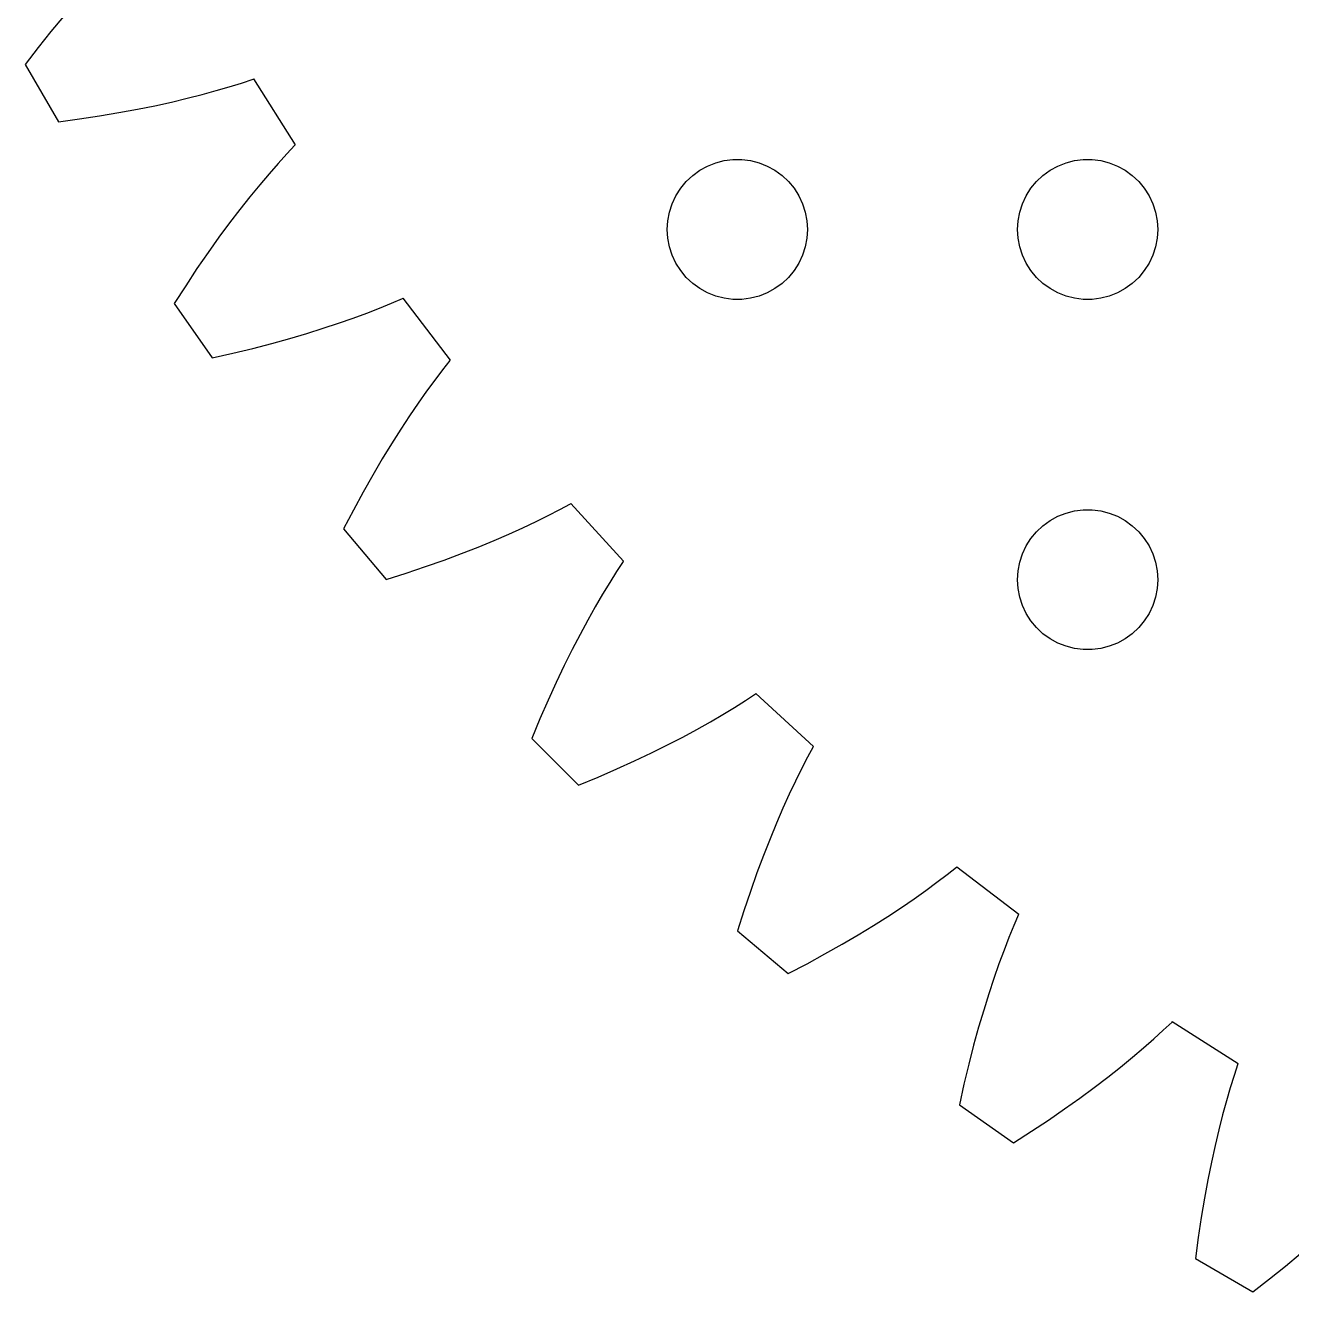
# Model space of a CAD drawing. Header units: metres. Extents: x -69 to 69, y -69 to 69.
# Drawn here: x -60.25 to -33.13, y -60.25 to -33.13 of the extents above; entities that cross this region are included whole.
import ezdxf

# ---------------------------------------------------------------- set-up
doc = ezdxf.new("R2010")
doc.units = ezdxf.units.M

msp = doc.modelspace()

# ---------------------------------------------------------------- linework, layer by layer
for p, q in [((-59.4301, -32.94), (-59.6965, -33.2631)), ((-59.6965, -33.2631), (-59.9686, -33.6047)), ((-59.9686, -33.6047), (-60.2459, -33.9651)), ((-60.2459, -33.9651), (-59.5376, -35.1919)), ((-55.8779, -34.4454), (-55.615, -34.3639)), ((-55.615, -34.3639), (-55.3705, -34.2837)), ((-55.3705, -34.2837), (-55.3607, -34.2776)), ((-55.3607, -34.2776), (-54.4651, -35.6891)), ((-57.116, -34.771), (-56.7783, -34.6908)), ((-56.7783, -34.6908), (-56.4595, -34.6094)), ((-56.4595, -34.6094), (-56.1594, -34.5274)), ((-56.1594, -34.5274), (-55.8779, -34.4454)), ((-58.2419, -34.998), (-57.8477, -34.9252)), ((-57.8477, -34.9252), (-57.4724, -34.8493)), ((-57.4724, -34.8493), (-57.116, -34.771)), ((-59.5376, -35.1919), (-59.0869, -35.132)), ((-59.0869, -35.132), (-58.655, -35.0671)), ((-58.655, -35.0671), (-58.2419, -34.998)), ((-54.4722, -35.6938), (-54.6482, -35.8814)), ((-54.4651, -35.6891), (-54.4722, -35.6938)), ((-54.6482, -35.8814), (-54.8331, -36.0853)), ((-45.4635, -36.0734), (-45.2811, -36.0266)), ((-45.2811, -36.0266), (-45.0942, -36.003)), ((-45.0942, -36.003), (-44.9058, -36.003)), ((-44.9058, -36.003), (-44.7189, -36.0266)), ((-44.7189, -36.0266), (-44.5365, -36.0734)), ((-37.9635, -36.0734), (-37.7811, -36.0266)), ((-37.7811, -36.0266), (-37.5942, -36.003)), ((-37.5942, -36.003), (-37.4058, -36.003)), ((-37.4058, -36.003), (-37.2189, -36.0266)), ((-37.2189, -36.0266), (-37.0365, -36.0734)), ((-55.0264, -36.3058), (-55.2276, -36.5431)), ((-54.8331, -36.0853), (-55.0264, -36.3058)), ((-45.9561, -36.3442), (-45.8037, -36.2335)), ((-45.8037, -36.2335), (-45.6387, -36.1428)), ((-45.6387, -36.1428), (-45.4635, -36.0734)), ((-44.5365, -36.0734), (-44.3613, -36.1428)), ((-44.3613, -36.1428), (-44.1963, -36.2335)), ((-44.1963, -36.2335), (-44.0439, -36.3442)), ((-38.4561, -36.3442), (-38.3037, -36.2335)), ((-38.3037, -36.2335), (-38.1387, -36.1428)), ((-38.1387, -36.1428), (-37.9635, -36.0734)), ((-37.0365, -36.0734), (-36.8613, -36.1428)), ((-36.8613, -36.1428), (-36.6963, -36.2335)), ((-36.6963, -36.2335), (-36.5439, -36.3442)), ((-55.2276, -36.5431), (-55.4361, -36.7977)), ((-46.2135, -36.6183), (-46.0934, -36.4732)), ((-46.0934, -36.4732), (-45.9561, -36.3442)), ((-44.0439, -36.3442), (-43.9065, -36.4732)), ((-43.9065, -36.4732), (-43.7865, -36.6183)), ((-38.7135, -36.6183), (-38.5934, -36.4732)), ((-38.5934, -36.4732), (-38.4561, -36.3442)), ((-36.5439, -36.3442), (-36.4065, -36.4732)), ((-36.4065, -36.4732), (-36.2865, -36.6183)), ((-55.4361, -36.7977), (-55.6515, -37.0698)), ((-46.3947, -36.9478), (-46.3145, -36.7774)), ((-46.3145, -36.7774), (-46.2135, -36.6183)), ((-43.7865, -36.6183), (-43.6855, -36.7774)), ((-43.6855, -36.7774), (-43.6053, -36.9478)), ((-38.8947, -36.9478), (-38.8145, -36.7774)), ((-38.8145, -36.7774), (-38.7135, -36.6183)), ((-36.2865, -36.6183), (-36.1855, -36.7774)), ((-36.1855, -36.7774), (-36.1053, -36.9478)), ((-55.6515, -37.0698), (-55.8731, -37.3598)), ((-46.4882, -37.312), (-46.4529, -37.127)), ((-46.4529, -37.127), (-46.3947, -36.9478)), ((-43.6053, -36.9478), (-43.5471, -37.127)), ((-43.5471, -37.127), (-43.5118, -37.312)), ((-38.9882, -37.312), (-38.9529, -37.127)), ((-38.9529, -37.127), (-38.8947, -36.9478)), ((-36.1053, -36.9478), (-36.0471, -37.127)), ((-36.0471, -37.127), (-36.0118, -37.312)), ((-55.8731, -37.3598), (-56.1005, -37.6678)), ((-46.5, -37.5), (-46.4882, -37.312)), ((-43.5118, -37.312), (-43.5, -37.5)), ((-39, -37.5), (-38.9882, -37.312)), ((-36.0118, -37.312), (-36, -37.5)), ((-56.1005, -37.6678), (-56.3331, -37.9943)), ((-46.4882, -37.688), (-46.5, -37.5)), ((-46.4529, -37.873), (-46.4882, -37.688)), ((-43.5118, -37.688), (-43.5471, -37.873)), ((-43.5, -37.5), (-43.5118, -37.688)), ((-38.9882, -37.688), (-39, -37.5)), ((-38.9529, -37.873), (-38.9882, -37.688)), ((-36.0118, -37.688), (-36.0471, -37.873)), ((-36, -37.5), (-36.0118, -37.688)), ((-46.3947, -38.0522), (-46.4529, -37.873)), ((-43.5471, -37.873), (-43.6053, -38.0522)), ((-38.8947, -38.0522), (-38.9529, -37.873)), ((-36.0471, -37.873), (-36.1053, -38.0522)), ((-56.3331, -37.9943), (-56.5703, -38.3394)), ((-46.3145, -38.2226), (-46.3947, -38.0522)), ((-46.2135, -38.3817), (-46.3145, -38.2226)), ((-43.6855, -38.2226), (-43.7865, -38.3817)), ((-43.6053, -38.0522), (-43.6855, -38.2226)), ((-38.8145, -38.2226), (-38.8947, -38.0522)), ((-38.7135, -38.3817), (-38.8145, -38.2226)), ((-36.1855, -38.2226), (-36.2865, -38.3817)), ((-36.1053, -38.0522), (-36.1855, -38.2226)), ((-56.5703, -38.3394), (-56.8116, -38.7035)), ((-46.0934, -38.5268), (-46.2135, -38.3817)), ((-43.7865, -38.3817), (-43.9065, -38.5268)), ((-38.5934, -38.5268), (-38.7135, -38.3817)), ((-36.2865, -38.3817), (-36.4065, -38.5268)), ((-56.8116, -38.7035), (-57.0564, -39.0866)), ((-45.9561, -38.6558), (-46.0934, -38.5268)), ((-45.8037, -38.7665), (-45.9561, -38.6558)), ((-45.6387, -38.8572), (-45.8037, -38.7665)), ((-44.1963, -38.7665), (-44.3613, -38.8572)), ((-44.0439, -38.6558), (-44.1963, -38.7665)), ((-43.9065, -38.5268), (-44.0439, -38.6558)), ((-38.4561, -38.6558), (-38.5934, -38.5268)), ((-38.3037, -38.7665), (-38.4561, -38.6558)), ((-38.1387, -38.8572), (-38.3037, -38.7665)), ((-36.6963, -38.7665), (-36.8613, -38.8572)), ((-36.5439, -38.6558), (-36.6963, -38.7665)), ((-36.4065, -38.5268), (-36.5439, -38.6558)), ((-52.4083, -39.0803), (-52.1718, -38.9791)), ((-52.1718, -38.9791), (-52.1625, -38.9722)), ((-52.1625, -38.9722), (-51.1473, -40.3003)), ((-45.4635, -38.9266), (-45.6387, -38.8572)), ((-45.2811, -38.9734), (-45.4635, -38.9266)), ((-45.0942, -38.997), (-45.2811, -38.9734)), ((-44.9058, -38.997), (-45.0942, -38.997)), ((-44.7189, -38.9734), (-44.9058, -38.997)), ((-44.5365, -38.9266), (-44.7189, -38.9734)), ((-44.3613, -38.8572), (-44.5365, -38.9266)), ((-37.9635, -38.9266), (-38.1387, -38.8572)), ((-37.7811, -38.9734), (-37.9635, -38.9266)), ((-37.5942, -38.997), (-37.7811, -38.9734)), ((-37.4058, -38.997), (-37.5942, -38.997)), ((-37.2189, -38.9734), (-37.4058, -38.997)), ((-37.0365, -38.9266), (-37.2189, -38.9734)), ((-36.8613, -38.8572), (-37.0365, -38.9266)), ((-57.0564, -39.0866), (-56.2438, -40.2471)), ((-53.2282, -39.3985), (-52.9364, -39.2906)), ((-52.9364, -39.2906), (-52.6631, -39.1844)), ((-52.6631, -39.1844), (-52.4083, -39.0803)), ((-53.8681, -39.6167), (-53.5388, -39.5074)), ((-53.5388, -39.5074), (-53.2282, -39.3985)), ((-54.97, -39.9409), (-54.5837, -39.834)), ((-54.5837, -39.834), (-54.2164, -39.7257)), ((-54.2164, -39.7257), (-53.8681, -39.6167)), ((-55.8001, -40.1481), (-55.3755, -40.0458)), ((-55.3755, -40.0458), (-54.97, -39.9409)), ((-56.2438, -40.2471), (-55.8001, -40.1481)), ((-51.154, -40.3055), (-51.313, -40.5078)), ((-51.1473, -40.3003), (-51.154, -40.3055)), ((-51.313, -40.5078), (-51.4794, -40.727)), ((-51.4794, -40.727), (-51.6528, -40.9635)), ((-51.8325, -41.2175), (-52.0181, -41.4892)), ((-51.6528, -40.9635), (-51.8325, -41.2175)), ((-52.0181, -41.4892), (-52.2088, -41.7791)), ((-52.2088, -41.7791), (-52.4044, -42.0872)), ((-52.4044, -42.0872), (-52.604, -42.414)), ((-52.604, -42.414), (-52.8073, -42.7595)), ((-52.8073, -42.7595), (-53.0135, -43.124)), ((-53.0135, -43.124), (-53.2222, -43.5076)), ((-48.8028, -43.4993), (-48.576, -43.3778)), ((-48.576, -43.3778), (-48.5674, -43.3701)), ((-48.5674, -43.3701), (-47.4403, -44.6047)), ((-53.2222, -43.5076), (-53.4326, -43.9107)), ((-49.3106, -43.7548), (-49.0476, -43.6252)), ((-49.0476, -43.6252), (-48.8028, -43.4993)), ((-38.3037, -43.7335), (-38.1387, -43.6428)), ((-38.1387, -43.6428), (-37.9635, -43.5734)), ((-37.9635, -43.5734), (-37.7811, -43.5266)), ((-37.7811, -43.5266), (-37.5942, -43.503)), ((-37.5942, -43.503), (-37.4058, -43.503)), ((-37.4058, -43.503), (-37.2189, -43.5266)), ((-37.2189, -43.5266), (-37.0365, -43.5734)), ((-37.0365, -43.5734), (-36.8613, -43.6428)), ((-36.8613, -43.6428), (-36.6963, -43.7335)), ((-53.4326, -43.9107), (-52.522, -44.9959)), ((-49.8918, -44.0232), (-49.5919, -43.8877)), ((-49.5919, -43.8877), (-49.3106, -43.7548)), ((-38.5934, -43.9732), (-38.4561, -43.8442)), ((-38.4561, -43.8442), (-38.3037, -43.7335)), ((-36.6963, -43.7335), (-36.5439, -43.8442)), ((-36.5439, -43.8442), (-36.4065, -43.9732)), ((-50.5478, -44.2999), (-50.2103, -44.1608)), ((-50.2103, -44.1608), (-49.8918, -44.0232)), ((-38.8145, -44.2774), (-38.7135, -44.1183)), ((-38.7135, -44.1183), (-38.5934, -43.9732)), ((-36.4065, -43.9732), (-36.2865, -44.1183)), ((-36.2865, -44.1183), (-36.1855, -44.2774)), ((-51.2798, -44.5799), (-50.9042, -44.4397)), ((-50.9042, -44.4397), (-50.5478, -44.2999)), ((-38.9529, -44.627), (-38.8947, -44.4478)), ((-38.8947, -44.4478), (-38.8145, -44.2774)), ((-36.1855, -44.2774), (-36.1053, -44.4478)), ((-36.1053, -44.4478), (-36.0471, -44.627)), ((-52.0886, -44.8586), (-51.6745, -44.7197)), ((-51.6745, -44.7197), (-51.2798, -44.5799)), ((-47.4464, -44.6105), (-47.5872, -44.8259)), ((-47.4403, -44.6047), (-47.4464, -44.6105)), ((-38.9882, -44.812), (-38.9529, -44.627)), ((-36.0471, -44.627), (-36.0118, -44.812)), ((-52.522, -44.9959), (-52.0886, -44.8586)), ((-47.5872, -44.8259), (-47.7339, -45.0588)), ((-39, -45), (-38.9882, -44.812)), ((-38.9882, -45.188), (-39, -45)), ((-36.0118, -44.812), (-36, -45)), ((-36, -45), (-36.0118, -45.188)), ((-47.7339, -45.0588), (-47.886, -45.3094)), ((-38.9529, -45.373), (-38.9882, -45.188)), ((-36.0118, -45.188), (-36.0471, -45.373)), ((-47.886, -45.3094), (-48.0429, -45.5781)), ((-38.8947, -45.5522), (-38.9529, -45.373)), ((-38.8145, -45.7226), (-38.8947, -45.5522)), ((-36.1053, -45.5522), (-36.1855, -45.7226)), ((-36.0471, -45.373), (-36.1053, -45.5522)), ((-48.0429, -45.5781), (-48.2041, -45.865)), ((-38.7135, -45.8817), (-38.8145, -45.7226)), ((-36.1855, -45.7226), (-36.2865, -45.8817)), ((-48.2041, -45.865), (-48.3689, -46.1704)), ((-38.5934, -46.0268), (-38.7135, -45.8817)), ((-38.4561, -46.1558), (-38.5934, -46.0268)), ((-36.4065, -46.0268), (-36.5439, -46.1558)), ((-36.2865, -45.8817), (-36.4065, -46.0268)), ((-48.3689, -46.1704), (-48.5368, -46.4944)), ((-38.3037, -46.2665), (-38.4561, -46.1558)), ((-38.1387, -46.3572), (-38.3037, -46.2665)), ((-37.9635, -46.4266), (-38.1387, -46.3572)), ((-36.8613, -46.3572), (-37.0365, -46.4266)), ((-36.6963, -46.2665), (-36.8613, -46.3572)), ((-36.5439, -46.1558), (-36.6963, -46.2665)), ((-48.5368, -46.4944), (-48.7072, -46.8373)), ((-37.7811, -46.4734), (-37.9635, -46.4266)), ((-37.5942, -46.497), (-37.7811, -46.4734)), ((-37.4058, -46.497), (-37.5942, -46.497)), ((-37.2189, -46.4734), (-37.4058, -46.497)), ((-37.0365, -46.4266), (-37.2189, -46.4734)), ((-48.7072, -46.8373), (-48.8796, -47.1992)), ((-48.8796, -47.1992), (-49.0533, -47.5803)), ((-44.8259, -47.5872), (-44.6105, -47.4464)), ((-44.6105, -47.4464), (-44.6026, -47.438)), ((-44.6026, -47.438), (-43.3722, -48.5697)), ((-49.0533, -47.5803), (-49.2277, -47.9807)), ((-45.0588, -47.7339), (-44.8259, -47.5872)), ((-49.2277, -47.9807), (-49.4023, -48.4005)), ((-45.5781, -48.0429), (-45.3094, -47.886)), ((-45.3094, -47.886), (-45.0588, -47.7339)), ((-46.1704, -48.3689), (-45.865, -48.2041)), ((-45.865, -48.2041), (-45.5781, -48.0429)), ((-49.4023, -48.4005), (-48.4005, -49.4023)), ((-46.8373, -48.7072), (-46.4944, -48.5368)), ((-46.4944, -48.5368), (-46.1704, -48.3689)), ((-47.1992, -48.8796), (-46.8373, -48.7072)), ((-43.4993, -48.8028), (-43.6252, -49.0476)), ((-43.3778, -48.576), (-43.4993, -48.8028)), ((-43.3722, -48.5697), (-43.3778, -48.576)), ((-47.9807, -49.2277), (-47.5803, -49.0533)), ((-47.5803, -49.0533), (-47.1992, -48.8796)), ((-43.6252, -49.0476), (-43.7548, -49.3106)), ((-48.4005, -49.4023), (-47.9807, -49.2277)), ((-43.7548, -49.3106), (-43.8877, -49.5919)), ((-43.8877, -49.5919), (-44.0232, -49.8918)), ((-44.0232, -49.8918), (-44.1608, -50.2103)), ((-44.1608, -50.2103), (-44.2999, -50.5478)), ((-44.2999, -50.5478), (-44.4397, -50.9042)), ((-44.4397, -50.9042), (-44.5799, -51.2798)), ((-40.5078, -51.313), (-40.3055, -51.154)), ((-40.3055, -51.154), (-40.2984, -51.1449)), ((-40.2984, -51.1449), (-38.974, -52.165)), ((-44.5799, -51.2798), (-44.7197, -51.6745)), ((-40.9635, -51.6528), (-40.727, -51.4794)), ((-40.727, -51.4794), (-40.5078, -51.313)), ((-44.7197, -51.6745), (-44.8586, -52.0886)), ((-41.2175, -51.8325), (-40.9635, -51.6528)), ((-41.7791, -52.2088), (-41.4892, -52.0181)), ((-41.4892, -52.0181), (-41.2175, -51.8325)), ((-44.8586, -52.0886), (-44.9959, -52.522)), ((-42.0872, -52.4044), (-41.7791, -52.2088)), ((-38.9791, -52.1718), (-39.0803, -52.4083)), ((-38.974, -52.165), (-38.9791, -52.1718)), ((-44.9959, -52.522), (-43.9107, -53.4326)), ((-42.7595, -52.8073), (-42.414, -52.604)), ((-42.414, -52.604), (-42.0872, -52.4044)), ((-39.0803, -52.4083), (-39.1844, -52.6631)), ((-43.124, -53.0135), (-42.7595, -52.8073)), ((-39.1844, -52.6631), (-39.2906, -52.9364)), ((-43.5076, -53.2222), (-43.124, -53.0135)), ((-39.2906, -52.9364), (-39.3985, -53.2282)), ((-43.9107, -53.4326), (-43.5076, -53.2222)), ((-39.3985, -53.2282), (-39.5074, -53.5388)), ((-39.5074, -53.5388), (-39.6167, -53.8681)), ((-39.6167, -53.8681), (-39.7257, -54.2164)), ((-39.7257, -54.2164), (-39.834, -54.5837)), ((-35.8814, -54.6482), (-35.6938, -54.4722)), ((-35.6938, -54.4722), (-35.6875, -54.4625)), ((-35.6875, -54.4625), (-34.2792, -55.3633)), ((-39.834, -54.5837), (-39.9409, -54.97)), ((-36.0853, -54.8331), (-35.8814, -54.6482)), ((-39.9409, -54.97), (-40.0458, -55.3755)), ((-36.5431, -55.2276), (-36.3058, -55.0264)), ((-36.3058, -55.0264), (-36.0853, -54.8331)), ((-36.7977, -55.4361), (-36.5431, -55.2276)), ((-40.0458, -55.3755), (-40.1481, -55.8001)), ((-37.0698, -55.6515), (-36.7977, -55.4361)), ((-34.2837, -55.3705), (-34.3639, -55.615)), ((-34.2792, -55.3633), (-34.2837, -55.3705)), ((-40.1481, -55.8001), (-40.2471, -56.2438)), ((-37.3598, -55.8731), (-37.0698, -55.6515)), ((-34.3639, -55.615), (-34.4454, -55.8779)), ((-37.9943, -56.3331), (-37.6678, -56.1005)), ((-37.6678, -56.1005), (-37.3598, -55.8731)), ((-34.4454, -55.8779), (-34.5274, -56.1594)), ((-40.2471, -56.2438), (-39.0866, -57.0564)), ((-38.3394, -56.5703), (-37.9943, -56.3331)), ((-34.5274, -56.1594), (-34.6094, -56.4595)), ((-38.7035, -56.8116), (-38.3394, -56.5703)), ((-34.6094, -56.4595), (-34.6908, -56.7783)), ((-39.0866, -57.0564), (-38.7035, -56.8116)), ((-34.6908, -56.7783), (-34.771, -57.116)), ((-34.771, -57.116), (-34.8493, -57.4724)), ((-34.8493, -57.4724), (-34.9252, -57.8477)), ((-34.9252, -57.8477), (-34.998, -58.2419)), ((-34.998, -58.2419), (-35.0671, -58.655)), ((-35.0671, -58.655), (-35.132, -59.0869)), ((-35.132, -59.0869), (-35.1919, -59.5376)), ((-35.1919, -59.5376), (-33.9651, -60.2459)), ((-33.2631, -59.6965), (-32.94, -59.4301)), ((-33.6047, -59.9686), (-33.2631, -59.6965)), ((-33.9651, -60.2459), (-33.6047, -59.9686))]:
    msp.add_line(p, q)

doc.saveas('drawing.dxf')
